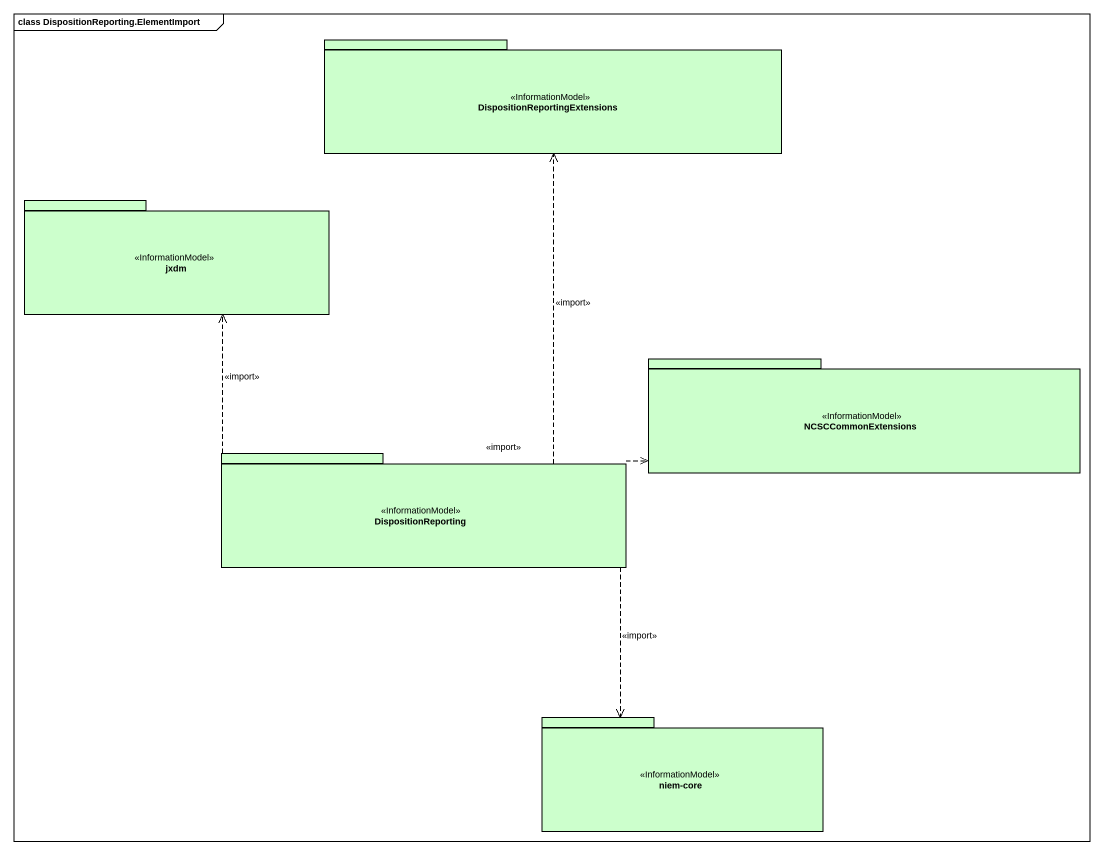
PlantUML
@startuml
mainframe class DispositionReporting.ElementImport
package "DispositionReportingExtensions" as DispositionReportingExtensio <<InformationModel>> #CCFFCC {
}
package jxdm <<InformationModel>> #CCFFCC {
}
package NCSCCommonExtensions <<InformationModel>> #CCFFCC {
}
package DispositionReporting <<InformationModel>> #CCFFCC {
}
package "niem-core" as niem_core <<InformationModel>> #CCFFCC {
}
DispositionReporting .up.> DispositionReportingExtensio : <<import>>
DispositionReporting .up.> jxdm : <<import>>
DispositionReporting .right.> NCSCCommonExtensions : <<import>>
DispositionReporting ..> niem_core : <<import>>
@enduml
